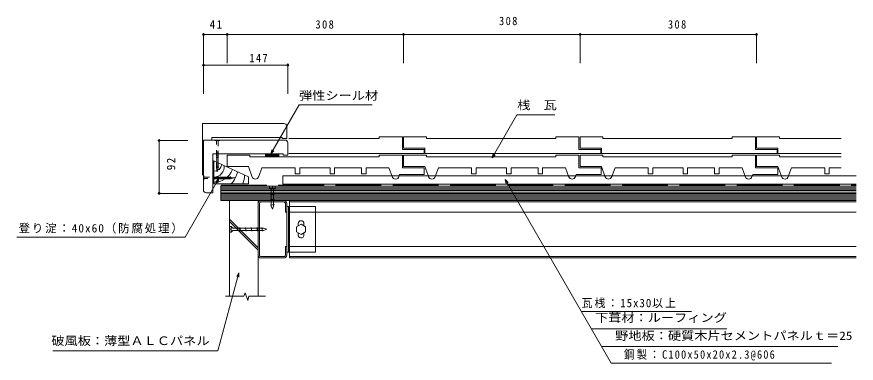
# Model space of a CAD drawing. Units: millimetres, scale not verified. Extents: x -756 to 708, y -294 to 310.
import ezdxf
from ezdxf.enums import TextEntityAlignment as Align

# ---------------------------------------------------------------- set-up
doc = ezdxf.new("R2010")
doc.units = ezdxf.units.MM
doc.header["$LTSCALE"] = 10
doc.linetypes.add('USER1', pattern=[2, 1, -1])
doc.linetypes.add('USER2', pattern=[10, 8, -2])
for name, color, linetype, lineweight in [('0-0_1', 7, 'Continuous', 18), ('0-1_2', 2, 'Continuous', 18), ('0-2_3', 7, 'USER2', 18), ('0-3_4', 2, 'Continuous', 18)]:
    doc.layers.add(name, color=color, linetype=linetype, lineweight=lineweight)
doc.styles.add('ＭＳ ゴシック', font='')
doc.styles.get('ＭＳ ゴシック').set_extended_font_data('MS Gothic')

msp = doc.modelspace()

# ---------------------------------------------------------------- linework, layer by layer
at = {"layer": '0-0_1'}
for p, q in [((-430.53, 281.37), (-430.53, 228.87)), ((-430.53, 278.87), (-389.29, 278.87)), ((-389.29, 281.37), (-389.29, 228.87)), ((-389.29, 278.87), (-81.29, 278.87)), ((-81.29, 281.37), (-81.29, 228.87)), ((-81.29, 278.87), (226.71, 278.87)), ((226.71, 281.37), (226.71, 228.87)), ((226.71, 278.87), (534.71, 278.87)), ((534.71, 281.37), (534.71, 228.87)), ((-430.53, 228.02), (-430.53, 175.52)), ((-430.53, 225.52), (-283.44, 225.52)), ((-283.44, 228.02), (-283.44, 175.52)), ((157.13, 138.87), (182.89, 138.87)), ((-290.09, 123.68), (-432.34, 123.68)), ((-432.34, 36.62), (-432.34, 123.68)), ((-285.25, 97.55), (-285.25, 118.84)), ((-510.25, 93.75), (-457.75, 93.75)), ((-507.75, 93.75), (-507.75, 1.85)), ((-415.89, 99.48), (-292.99, 99.48)), ((-415.89, 99.48), (-415.89, 94.73)), ((-292.99, 99.48), (-292.99, 97.55)), ((-285.25, 97.55), (-292.99, 97.55)), ((-281.37, 97.55), (-198.6, 97.55)), ((-198.6, 97.55), (-123.72, 97.55)), ((-123.72, 100.54), (-123.72, 97.55)), ((-83.29, 100.54), (-123.72, 100.54)), ((-83.29, 100.54), (-83.29, 78.58)), ((-41.36, 100.54), (-41.36, 97.55)), ((-41.36, 97.55), (109.4, 97.55)), ((109.4, 97.55), (184.28, 97.55)), ((184.28, 100.54), (184.28, 97.55)), ((224.71, 100.54), (184.28, 100.54)), ((224.71, 100.54), (224.71, 78.58)), ((224.71, 100.54), (224.71, 80.58)), ((266.64, 100.54), (266.64, 97.55)), ((266.64, 97.55), (417.4, 97.55)), ((417.4, 97.55), (492.28, 97.55)), ((492.28, 100.54), (492.28, 97.55)), ((532.71, 100.54), (492.28, 100.54)), ((532.71, 100.54), (532.71, 78.58)), ((532.71, 100.54), (532.71, 80.58)), ((574.64, 100.54), (574.64, 97.55)), ((574.64, 97.55), (682.06, 97.55)), ((-45.35, 78.58), (-83.29, 78.58)), ((-44.09, 80.58), (-81.29, 80.58)), ((-45.35, 78.58), (-45.35, 71.08)), ((-44.09, 80.58), (-44.09, 71.08)), ((262.65, 78.58), (224.71, 78.58)), ((263.91, 80.58), (226.71, 80.58)), ((262.65, 78.58), (262.65, 71.08)), ((263.91, 80.58), (263.91, 71.08)), ((570.65, 78.58), (532.71, 78.58)), ((571.91, 80.58), (534.71, 80.58)), ((570.65, 78.58), (570.65, 71.08)), ((571.91, 80.58), (571.91, 71.08)), ((-322.07, 70.54), (-322.07, 65.55)), ((-322.07, 70.54), (-298.79, 70.54)), ((-322.07, 69.29), (-298.79, 69.29)), ((-322.07, 68.04), (-298.79, 68.04)), ((-322.07, 66.8), (-298.79, 66.8)), ((-322.07, 65.55), (-298.79, 65.55)), ((-298.79, 70.54), (-298.79, 65.55)), ((-45.35, 71.08), (-281.37, 71.08)), ((262.65, 71.08), (-44.09, 71.08)), ((570.65, 71.08), (263.91, 71.08)), ((682.06, 71.08), (571.91, 71.08)), ((-292.08, 32.64), (708.5, 32.64)), ((-292.08, 17.64), (708.5, 17.64)), ((-510.25, 1.85), (-457.75, 1.85)), ((-280.08, -13.16), (708.5, -13.16)), ((-285.08, -20.86), (-285.08, -100.86)), ((-281.88, -20.86), (-281.88, -100.86)), ((-235.08, -20.86), (-235.08, -30.86)), ((-280.08, -30.86), (708.5, -30.86)), ((-265.08, -50.86), (-265.08, -54.75)), ((-255.08, -50.86), (-255.08, -54.75)), ((-265.08, -70.86), (-265.08, -66.98)), ((-255.08, -70.86), (-255.08, -66.98)), ((-708.5, -74.74), (-756.14, -74.74)), ((-280.08, -90.86), (708.5, -90.86)), ((-280.08, -108.56), (708.5, -108.56)), ((708.5, -110.86), (-280.08, -110.86)), ((-359.84, -177.58), (-357.57, -171.92)), ((-357.57, -171.92), (-353.04, -184.93)), ((-392.18, -177.58), (-359.84, -177.58)), ((-353.04, -184.93), (-351.51, -177.58)), ((-351.51, -177.58), (-322.43, -177.58)), ((228.8, -204.43), (421.19, -204.43)), ((246.47, -234.41), (482.6, -234.41)), ((-629.12, -272.74), (-693.04, -272.74)), ((264.12, -265.31), (597.1, -265.31)), ((597.1, -265.31), (676.53, -265.31))]:
    msp.add_line(p, q, dxfattribs=at)
at = {"layer": '0-0_1', "color": 4}
for p, q in [((-288.28, 94.73), (-430.53, 94.73)), ((-430.53, 7.68), (-430.53, 94.73)), ((-283.44, 68.6), (-283.44, 89.89)), ((-414.08, 70.54), (-291.19, 70.54)), ((-414.08, 70.54), (-414.08, 2.84)), ((-349.36, 68.54), (-389.29, 68.54)), ((-389.29, 68.54), (-389.29, 48.58)), ((-349.36, 68.54), (-349.36, 65.55)), ((-349.36, 65.55), (-198.6, 65.55)), ((-291.19, 70.54), (-291.19, 68.6)), ((-283.44, 68.6), (-291.19, 68.6)), ((-198.6, 65.55), (-123.72, 65.55)), ((-123.72, 68.54), (-123.72, 65.55)), ((-83.29, 68.54), (-123.72, 68.54)), ((-83.29, 68.54), (-83.29, 46.58)), ((-83.29, 68.54), (-83.29, 48.58)), ((-41.36, 68.54), (-81.29, 68.54)), ((-81.29, 68.54), (-81.29, 48.58)), ((-41.36, 68.54), (-41.36, 65.55)), ((-41.36, 65.55), (109.4, 65.55)), ((109.4, 65.55), (184.28, 65.55)), ((184.28, 68.54), (184.28, 65.55)), ((224.71, 68.54), (184.28, 68.54)), ((224.71, 68.54), (224.71, 46.58)), ((224.71, 68.54), (224.71, 48.58)), ((266.64, 68.54), (226.71, 68.54)), ((226.71, 68.54), (226.71, 48.58)), ((266.64, 68.54), (266.64, 65.55)), ((266.64, 65.55), (417.4, 65.55)), ((417.4, 65.55), (492.28, 65.55)), ((492.28, 68.54), (492.28, 65.55)), ((532.71, 68.54), (492.28, 68.54)), ((532.71, 68.54), (532.71, 46.58)), ((532.71, 68.54), (532.71, 48.58)), ((574.64, 68.54), (534.71, 68.54)), ((534.71, 68.54), (534.71, 48.58)), ((574.64, 68.54), (574.64, 65.55)), ((574.64, 65.55), (682.06, 65.55)), ((-352.09, 48.58), (-389.29, 48.58)), ((-352.09, 48.58), (-345.36, 30.32)), ((-328.37, 46.58), (-334.06, 30.98)), ((-270.5, 46.58), (-328.37, 46.58)), ((-270.5, 46.58), (-270.5, 35.6)), ((-209.6, 46.58), (-262.52, 46.58)), ((-262.52, 46.58), (-262.52, 35.6)), ((-209.6, 46.58), (-209.6, 35.6)), ((-154.69, 46.58), (-201.61, 46.58)), ((-201.61, 46.58), (-201.61, 35.6)), ((-154.69, 46.58), (-154.69, 35.6)), ((-106.77, 46.58), (-146.7, 46.58)), ((-146.7, 35.6), (-146.7, 46.58)), ((-106.77, 46.58), (-100.78, 30.32)), ((-45.35, 46.58), (-83.29, 46.58)), ((-44.09, 48.58), (-81.29, 48.58)), ((-45.35, 46.58), (-45.35, 34.6)), ((-44.09, 48.58), (-37.36, 30.32)), ((-20.37, 46.58), (-26.06, 30.98)), ((37.5, 46.58), (-20.37, 46.58)), ((37.5, 46.58), (37.5, 35.6)), ((98.4, 46.58), (45.48, 46.58)), ((45.48, 46.58), (45.48, 35.6)), ((98.4, 46.58), (98.4, 35.6)), ((153.31, 46.58), (106.39, 46.58)), ((106.39, 46.58), (106.39, 35.6)), ((153.31, 46.58), (153.31, 35.6)), ((201.23, 46.58), (161.3, 46.58)), ((161.3, 35.6), (161.3, 46.58)), ((201.23, 46.58), (207.22, 30.32)), ((263.91, 48.58), (226.71, 48.58)), ((263.91, 48.58), (270.64, 30.32)), ((287.63, 46.58), (281.94, 30.98)), ((345.5, 46.58), (287.63, 46.58)), ((345.5, 46.58), (345.5, 35.6)), ((406.4, 46.58), (353.48, 46.58)), ((353.48, 46.58), (353.48, 35.6)), ((406.4, 46.58), (406.4, 35.6)), ((461.31, 46.58), (414.39, 46.58)), ((414.39, 46.58), (414.39, 35.6)), ((461.31, 46.58), (461.31, 35.6)), ((509.23, 46.58), (469.3, 46.58)), ((469.3, 35.6), (469.3, 46.58)), ((509.23, 46.58), (515.22, 30.32)), ((571.91, 48.58), (534.71, 48.58)), ((571.91, 48.58), (578.64, 30.32)), ((595.63, 46.58), (589.94, 30.98)), ((653.5, 46.58), (595.63, 46.58)), ((653.5, 46.58), (653.5, 35.6)), ((682.06, 46.58), (661.48, 46.58)), ((661.48, 46.58), (661.48, 35.6)), ((-262.52, 35.6), (-270.5, 35.6)), ((-201.61, 35.6), (-209.6, 35.6)), ((-146.7, 35.6), (-154.69, 35.6)), ((-88.15, 34.6), (-89.47, 30.98)), ((-45.35, 34.6), (-88.15, 34.6)), ((45.48, 35.6), (37.5, 35.6)), ((106.39, 35.6), (98.4, 35.6)), ((161.3, 35.6), (153.31, 35.6)), ((219.85, 34.6), (218.53, 30.98)), ((263.71, 34.6), (219.85, 34.6)), ((353.48, 35.6), (345.5, 35.6)), ((414.39, 35.6), (406.4, 35.6)), ((469.3, 35.6), (461.31, 35.6)), ((527.85, 34.6), (526.53, 30.98)), ((571.71, 34.6), (527.85, 34.6)), ((661.48, 35.6), (653.5, 35.6)), ((-414.08, 2.84), (-425.69, 2.84))]:
    msp.add_line(p, q, dxfattribs=at)
at = {"layer": '0-0_1', "color": 1, "linetype": 'USER1'}
for p, q in [((-410.5, 93.89), (-402.13, 93.89)), ((-407.58, 46.85), (-407.58, 93.89)), ((-405.06, 93.89), (-405.06, 46.85)), ((-402.13, 93.89), (-402.13, 94.73)), ((-408.42, 74.68), (-404.22, 75.81)), ((-408.42, 73), (-404.22, 74.13)), ((-408.42, 71.32), (-404.22, 72.45)), ((-408.42, 69.64), (-404.22, 70.77)), ((-408.42, 67.96), (-404.22, 69.09)), ((-408.42, 66.28), (-404.22, 67.41)), ((-408.42, 64.6), (-404.22, 65.73)), ((-408.42, 62.92), (-404.22, 64.05)), ((-408.42, 61.24), (-404.22, 62.37)), ((-408.42, 59.56), (-404.22, 60.69)), ((-408.42, 57.88), (-404.22, 59.01)), ((-408.42, 56.2), (-404.22, 57.33)), ((-408.42, 54.52), (-404.22, 55.65)), ((-408.42, 52.84), (-404.22, 53.97)), ((-408.42, 51.16), (-404.22, 52.29)), ((-408.42, 49.48), (-404.22, 50.61)), ((-408.42, 47.8), (-404.22, 48.93)), ((-408.05, 46.22), (-403.8, 47.36)), ((-406.32, 39.29), (-407.58, 46.85)), ((-406.32, 39.29), (-405.06, 46.85)), ((-429.69, 32.98), (-430.53, 32.98)), ((-429.69, 24.61), (-429.69, 32.98)), ((-429.69, 30.05), (-382.65, 30.05)), ((-410.48, 26.69), (-411.61, 30.89)), ((-408.8, 26.69), (-409.93, 30.89)), ((-407.12, 26.69), (-408.25, 30.89)), ((-405.44, 26.69), (-406.57, 30.89)), ((-403.76, 26.69), (-404.89, 30.89)), ((-402.08, 26.69), (-403.21, 30.89)), ((-400.4, 26.69), (-401.53, 30.89)), ((-398.72, 26.69), (-399.85, 30.89)), ((-397.04, 26.69), (-398.17, 30.89)), ((-395.36, 26.69), (-396.49, 30.89)), ((-393.68, 26.69), (-394.81, 30.89)), ((-392, 26.69), (-393.13, 30.89)), ((-390.32, 26.69), (-391.45, 30.89)), ((-388.64, 26.69), (-389.77, 30.89)), ((-386.96, 26.69), (-388.09, 30.89)), ((-385.28, 26.69), (-386.41, 30.89)), ((-383.6, 26.69), (-384.73, 30.89)), ((-382.02, 27.06), (-383.16, 31.31)), ((-375.09, 28.79), (-382.65, 30.05)), ((-382.65, 27.53), (-429.69, 27.53)), ((-375.09, 28.79), (-382.65, 27.53))]:
    msp.add_line(p, q, dxfattribs=at)
at = {"layer": '0-0_1', "color": 3}
for p, q in [((-352.08, 30.86), (-412.08, 58.41)), ((-412.08, 18.62), (-412.08, 58.41)), ((-352.08, 30.86), (-352.08, 18.62)), ((-412.08, 18.62), (-352.08, 18.62))]:
    msp.add_line(p, q, dxfattribs=at)
at = {"layer": '0-0_1', "color": 1}
for p, q in [((708.5, 11.64), (-400.08, 11.64)), ((708.5, 9.14), (-400.08, 9.14)), ((708.5, 6.64), (-400.08, 6.64)), ((708.5, 4.14), (-400.08, 4.14)), ((708.5, 1.64), (-400.08, 1.64)), ((708.5, -0.86), (-400.08, -0.86)), ((708.5, -3.36), (-400.08, -3.36)), ((708.5, -5.86), (-400.08, -5.86)), ((708.5, -8.36), (-400.08, -8.36))]:
    msp.add_line(p, q, dxfattribs=at)
at = {"layer": '0-0_1'}
for points in [[(-312.81, 70.54), (-263.21, 156.45), (-165.71, 156.45), (-136.3, 156.45)], [(73.36, 63.94), (116.63, 138.87), (157.13, 138.87)], [(-41.36, 100.54), (-81.29, 100.54), (-81.29, 80.58)], [(266.64, 100.54), (226.71, 100.54), (226.71, 80.58)], [(574.64, 100.54), (534.71, 100.54), (534.71, 80.58)], [(-307.51, 75.84), (-312.81, 70.54), (-310.87, 77.78)], [(78.67, 69.24), (73.36, 63.94), (75.31, 71.18)], [(-403.52, 27.43), (-462.5, -74.74), (-708.5, -74.74)], [(-408.82, 22.13), (-403.52, 27.43), (-405.46, 20.19)], [(97.91, 18.7), (95.97, 25.95), (101.27, 20.64)], [(95.97, 25.95), (280.91, -294.37), (665.35, -294.37)], [(-280.08, -10.86), (-280.08, -30.86), (-280.08, -100.86), (-280.08, -110.86)], [(-285.08, -20.86), (-280.08, -20.86), (-235.08, -20.86)], [(-235.08, -30.86), (-235.08, -90.86), (-235.08, -100.86)], [(-285.08, -100.86), (-280.08, -100.86), (-235.08, -100.86)], [(-368.68, -136.58), (-405.16, -272.74), (-629.12, -272.74)], [(-372.43, -143.08), (-368.68, -136.58), (-368.68, -144.08)]]:
    msp.add_lwpolyline(points, dxfattribs=at)
at = {"layer": '0-0_1', "color": 1, "linetype": 'USER1'}
for points in [[(-410.5, 93.89), (-410.5, 94.73), (-402.13, 94.73)], [(-429.69, 24.61), (-430.53, 24.61), (-430.53, 32.98)]]:
    msp.add_lwpolyline(points, dxfattribs=at)
at = {"layer": '0-0_1', "color": 4}
for points in [[(263.71, 34.6), (263.71, 46.58), (224.71, 46.58)], [(571.71, 34.6), (571.71, 46.58), (532.71, 46.58)]]:
    msp.add_lwpolyline(points, dxfattribs=at)
at = {"layer": '0-0_1'}
msp.add_lwpolyline([(-260.08, -69.86), (-267.88, -65.36), (-267.88, -56.36), (-260.08, -51.86), (-252.29, -56.36), (-252.29, -65.36)], close=True, dxfattribs=at)
for centre in [(-430.53, 278.87), (-389.29, 278.87), (-389.29, 278.87), (-81.29, 278.87), (-81.29, 278.87), (226.71, 278.87), (226.71, 278.87), (534.71, 278.87), (-430.53, 225.52), (-283.44, 225.52), (-507.75, 93.75), (-507.75, 1.85)]:
    msp.add_circle(centre, 1.7, dxfattribs=at)
for centre, radius, start, end in [((-290.09, 118.84), 4.84, 0, 90), ((-412.08, 54.63), 14.24, 270, 349.2834), ((-412.08, 48.09), 17.81, 270, 7.10232), ((-427.5, 36.62), 4.84, 180, 231.20251), ((-410.8, 53.89), 32.54, 267.74395, 341.6251), ((-412.08, 47.92), 42, 315.76472, 348.45426), ((-412.08, 35.59), 53.37, 341.46271, 358.19985), ((-260.08, -50.86), 5, 0.01186, 179.99698), ((-260.08, -70.86), 5, 179.99698, 0.01186)]:
    msp.add_arc(centre, radius, start, end, dxfattribs=at)
at = {"layer": '0-0_1', "color": 4}
for centre, radius, start, end in [((-288.28, 89.89), 4.84, 0, 90), ((-339.9, 32.6), 5.99, 199.47122, 344.27761), ((-95.24, 32.6), 5.99, 199.47122, 344.27761), ((-31.9, 32.6), 5.99, 199.47122, 344.27761), ((212.76, 32.6), 5.99, 199.47122, 344.27761), ((276.1, 32.6), 5.99, 199.47122, 344.27761), ((520.76, 32.6), 5.99, 199.47122, 344.27761), ((584.1, 32.6), 5.99, 199.47122, 344.27761), ((-425.69, 7.68), 4.84, 180, 270)]:
    msp.add_arc(centre, radius, start, end, dxfattribs=at)
at = {"layer": '0-1_2'}
for p, q in [((-292.08, 17.64), (-292.08, 32.64)), ((-305.09, 14.14), (-315.09, 14.14)), ((-315.09, 14.14), (-315.09, 11.14)), ((-305.09, 11.14), (-315.09, 11.14)), ((-315.09, 11.14), (-312.09, 8.14)), ((-313.32, 10.03), (-306.68, 11.09)), ((-313.32, 0.04), (-306.68, 1.09)), ((-312.09, 8.14), (-312.09, -20.26)), ((-310.09, 14.14), (-310.09, 11.14)), ((-305.09, 11.14), (-308.09, 8.14)), ((-308.09, 8.14), (-308.09, -20.26)), ((-305.09, 14.14), (-305.09, 11.14)), ((-290.08, -10.86), (-330.08, -10.86)), ((-330.08, -13.16), (-290.08, -13.16)), ((-313.32, -9.97), (-306.68, -8.91)), ((-335.09, -105.86), (-335.08, -15.86)), ((-332.78, -105.86), (-332.78, -15.86)), ((-313.32, -18.71), (-306.67, -17.65)), ((-310.08, -25.86), (-312.08, -20.26)), ((-310.08, -25.86), (-308.08, -20.26)), ((-287.38, -15.86), (-287.38, -30.86)), ((-285.08, -15.86), (-285.08, -30.86)), ((-287.38, -30.86), (-285.08, -30.86)), ((-385.08, -55.86), (-385.08, -65.86)), ((-385.08, -55.86), (-382.08, -55.86)), ((-382.08, -55.86), (-382.08, -65.86)), ((-382.08, -55.86), (-379.09, -58.86)), ((-365.98, -64.1), (-367.04, -57.45)), ((-355.98, -64.1), (-357.04, -57.45)), ((-345.98, -64.1), (-347.04, -57.45)), ((-335.98, -64.09), (-337.04, -57.45)), ((-327.24, -64.09), (-328.3, -57.45)), ((-385.08, -60.86), (-382.08, -60.86)), ((-385.08, -65.86), (-382.08, -65.86)), ((-382.08, -65.86), (-379.08, -62.86)), ((-379.09, -58.86), (-325.68, -58.86)), ((-379.08, -62.86), (-325.68, -62.86)), ((-320.08, -60.86), (-325.68, -58.86)), ((-320.08, -60.86), (-325.68, -62.86)), ((-287.38, -90.86), (-285.08, -90.86)), ((-287.38, -105.86), (-287.38, -90.86)), ((-285.08, -105.86), (-285.08, -90.86)), ((-290.08, -110.86), (-330.09, -110.86)), ((-330.08, -108.56), (-290.08, -108.56))]:
    msp.add_line(p, q, dxfattribs=at)
for centre, radius, start, end in [((-330.08, -15.86), 5, 89.99132, 180.00197), ((-330.08, -15.86), 2.7, 90.0031, 179.98341), ((-290.08, -15.86), 5, 359.99558, 90.01259), ((-290.08, -15.86), 2.7, 0.01099, 90.0031), ((-330.09, -105.86), 5, 179.98068, 270.00623), ((-330.09, -105.86), 2.7, 179.98341, 269.99129), ((-290.08, -105.86), 5, 269.98494, 0.01687), ((-290.08, -105.86), 2.7, 269.99129, 0.01099)]:
    msp.add_arc(centre, radius, start, end, dxfattribs=at)
at = {"layer": '0-2_3', "color": 2}
msp.add_line((-400.08, 16.14), (708.5, 16.14), dxfattribs=at)
at = {"layer": '0-3_4'}
for p, q in [((708.5, -10.86), (-400.08, -10.86)), ((-385.08, -10.86), (-385.08, -177.58)), ((-335.08, -10.86), (-335.08, -177.58)), ((-335.09, -93), (-385.08, -43)), ((-335.09, -97.25), (-385.08, -47.25))]:
    msp.add_line(p, q, dxfattribs=at)
msp.add_lwpolyline([(708.5, 14.14), (-400.08, 14.14), (-400.08, -10.86)], dxfattribs=at)

# ---------------------------------------------------------------- texts
at = {"layer": '0-2_3', "style": 'ＭＳ ゴシック', "width": 1.15}
for s, p in [('弾性シール材', (-263.68, 160.5)), ('桟\u3000瓦', (117.09, 143.88)), ('下葺材：ルーフィング', (252.81, -226.83)), ('破風板：薄型ＡＬＣパネル\u3000', (-695.82, -267.11)), ('\u3000野地板：硬質木片セメントパネルｔ＝25', (264.98, -258.26))]:
    msp.add_text(s, height=14.66, dxfattribs=at).set_placement(p, align=Align.BOTTOM_LEFT)
at = {"layer": '0-2_3', "char_height": 14.66, "attachment_point": 7, "style": 'ＭＳ ゴシック'}
for s, insert in [('\\T1.28;\\W0.9;308', (85.36, 294.98)), ('\\T1.28;\\W0.95;41', (-419.39, 289.23)), ('\\T1.28;\\W0.9;308', (-234.97, 288.93)), ('\\T1.28;\\W0.9;308', (380, 288.93)), ('\\T1.28;\\W0.9;147', (-350.44, 230.43)), ('\\T1.16;登り淀：40x60（防腐処理）', (-753.11, -68.28)), ('\\T1.18;\\W0.95;瓦桟：15x30以上', (229.5, -198.44)), ('\\T1.23;\\W0.9;\u3000鋼製：C100x50x20x2.3@606\u3000', (281.2, -289.69))]:
    msp.add_mtext(s, dxfattribs=dict(at, insert=insert))
at = {"layer": '0-2_3', "insert": (-479.49, 42.17), "char_height": 14.66, "attachment_point": 7, "rotation": 90, "style": 'ＭＳ ゴシック'}
msp.add_mtext('\\T1.28;\\W0.95;92', dxfattribs=at)

doc.saveas('drawing.dxf')
